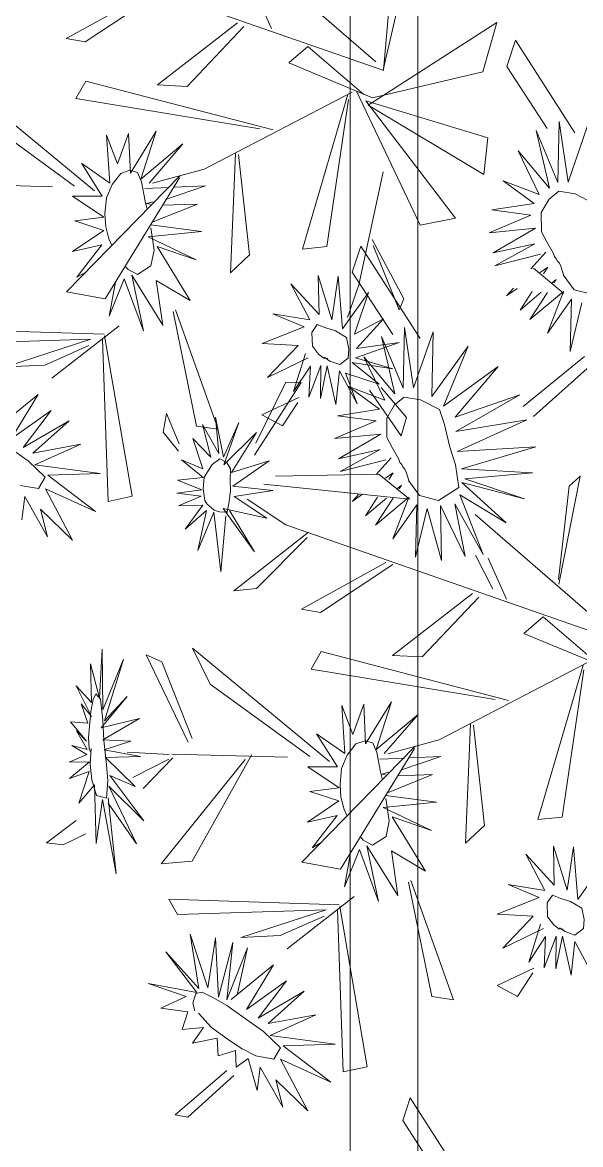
# Model space of a CAD drawing. Header units: inches. Extents: x 15 to 22798, y 21 to 21519.
# Drawn here: x 16291.81 to 16314.63, y 12556.1 to 12601.97 of the extents above; entities that cross this region are included whole.
import ezdxf

# ---------------------------------------------------------------- set-up
doc = ezdxf.new("R2010")
doc.units = ezdxf.units.IN
doc.header["$MEASUREMENT"] = 0
doc.layers.add('ARREDAMENTO', color=8, linetype='Continuous', lineweight=13)

msp = doc.modelspace()

# ---------------------------------------------------------------- linework, layer by layer
at = {"layer": 'ARREDAMENTO', "linetype": 'Continuous'}
for p, q in [((16307.938, 12605.911, -27.277), (16306.566, 12600.085, -27.277)), ((16306.571, 12600.018, -27.277), (16307.035, 12605.248, -27.277)), ((16300.699, 12605.174, -27.277), (16306.251, 12600.363, -27.277)), ((16292.959, 12604.749, -27.277), (16306.589, 12599.999, -27.277)), ((16301.988, 12601.717, -27.277), (16301.238, 12603.397, -27.277)), ((16297.052, 12603.214, -27.277), (16293.602, 12601.309, -27.277)), ((16294.382, 12601.174, -27.277), (16297.334, 12603.134, -27.277)), ((16300.597, 12601.953, -27.277), (16297.33, 12599.415, -27.277)), ((16298.54, 12599.354, -27.277), (16300.86, 12601.805, -27.277)), ((16305.945, 12598.588, -27.277), (16311.206, 12601.967, -27.277)), ((16311.206, 12601.967, -27.277), (16310.634, 12599.956, -27.277)), ((16293.602, 12601.309, -27.277), (16294.382, 12601.174, -27.277)), ((16311.966, 12601.239, -27.277), (16311.613, 12600.174, -27.277)), ((16314.392, 12597.459, -27.277), (16311.966, 12601.239, -27.277)), ((16302.699, 12600.317, -27.277), (16303.483, 12600.991, -27.277)), ((16303.483, 12600.991, -27.277), (16305.769, 12599.026, -27.277)), ((16306.123, 12598.892, -27.277), (16302.699, 12600.317, -27.277)), ((16310.634, 12599.956, -27.277), (16306.123, 12598.892, -27.277)), ((16311.613, 12600.174, -27.277), (16313.267, 12597.628, -27.277)), ((16289.151, 12599.714, -27.277), (16294.753, 12595.087, -27.277)), ((16294.001, 12598.861, -27.277), (16294.406, 12599.573, -27.277)), ((16294.406, 12599.573, -27.277), (16302.066, 12597.573, -27.277)), ((16297.33, 12599.415, -27.277), (16298.54, 12599.354, -27.277)), ((16301.519, 12597.618, -27.277), (16294.001, 12598.861, -27.277)), ((16299.238, 12595.966, -27.277), (16305.293, 12599.124, -27.277)), ((16305.117, 12599.022, -27.277), (16303.264, 12592.708, -27.277)), ((16304.26, 12592.812, -27.277), (16305.141, 12598.822, -27.277)), ((16305.466, 12599.164, -27.277), (16308.074, 12593.687, -27.277)), ((16305.848, 12598.769, -27.277), (16310.835, 12597.25, -27.277)), ((16309.508, 12593.967, -27.277), (16305.848, 12598.769, -27.277)), ((16310.667, 12595.748, -27.277), (16305.945, 12598.588, -27.277)), ((16293.939, 12595.283, -27.277), (16289.869, 12598.246, -27.277)), ((16313.755, 12597.915, -27.277), (16313.697, 12595.425, -27.277)), ((16314.114, 12595.444, -27.277), (16313.755, 12597.915, -27.277)), ((16296.224, 12595.802, -27.277), (16297.278, 12597.522, -27.277)), ((16297.278, 12597.522, -27.277), (16296.656, 12595.567, -27.277)), ((16312.813, 12597.546, -27.277), (16313.355, 12595.196, -27.277)), ((16313.697, 12595.425, -27.277), (16312.813, 12597.546, -27.277)), ((16314.915, 12597.736, -27.277), (16314.114, 12595.444, -27.277)), ((16295.249, 12597.365, -27.277), (16295.699, 12596.19, -27.277)), ((16295.383, 12595.403, -27.277), (16295.249, 12597.365, -27.277)), ((16295.699, 12596.19, -27.277), (16296.147, 12597.425, -27.277)), ((16296.147, 12597.425, -27.277), (16296.224, 12595.802, -27.277)), ((16296.656, 12595.567, -27.277), (16298.369, 12597.004, -27.277)), ((16298.369, 12597.004, -27.277), (16296.99, 12595.404, -27.277)), ((16310.835, 12597.25, -27.277), (16310.667, 12595.748, -27.277)), ((16300.517, 12596.618, -27.277), (16300.31, 12591.737, -27.277)), ((16301.091, 12592.465, -27.277), (16300.638, 12596.566, -27.277)), ((16312.082, 12596.714, -27.277), (16312.94, 12594.935, -27.277)), ((16313.355, 12595.196, -27.277), (16312.082, 12596.714, -27.277)), ((16294.225, 12596.21, -27.277), (16295.383, 12595.403, -27.277)), ((16295.072, 12594.866, -27.277), (16294.225, 12596.21, -27.277)), ((16293.619, 12590.961, -27.277), (16298.24, 12595.693, -27.277)), ((16298.23, 12595.616, -27.277), (16295.2, 12590.677, -27.277)), ((16295.474, 12595.346, -27.277), (16295.828, 12595.801, -27.277)), ((16295.828, 12595.801, -27.277), (16296.208, 12595.926, -27.277)), ((16296.208, 12595.926, -27.277), (16296.518, 12595.84, -27.277)), ((16296.518, 12595.84, -27.277), (16296.684, 12595.45, -27.277)), ((16299.238, 12595.966, -27.277), (16297.131, 12595.398, -27.277)), ((16305.561, 12591.242, -27.277), (16306.558, 12595.867, -27.277)), ((16288.305, 12595.381, -27.277), (16293.034, 12595.256, -27.277)), ((16295.244, 12594.8, -27.277), (16295.474, 12595.346, -27.277)), ((16296.684, 12595.45, -27.277), (16296.831, 12594.664, -27.277)), ((16297.813, 12595.222, -27.277), (16296.81, 12595.181, -27.277)), ((16297.695, 12594.745, -27.277), (16299.294, 12595.284, -27.277)), ((16298.032, 12595.231, -27.277), (16299.294, 12595.284, -27.277)), ((16311.457, 12595.494, -27.277), (16312.726, 12594.568, -27.277)), ((16312.94, 12594.935, -27.277), (16311.457, 12595.494, -27.277)), ((16293.86, 12594.862, -27.277), (16295.072, 12594.866, -27.277)), ((16295.144, 12594.011, -27.277), (16293.86, 12594.862, -27.277)), ((16295.183, 12594.143, -27.277), (16295.244, 12594.8, -27.277)), ((16296.901, 12594.383, -27.277), (16296.831, 12594.664, -27.277)), ((16297.162, 12594.641, -27.277), (16296.883, 12594.569, -27.277)), ((16296.883, 12594.569, -27.277), (16297.043, 12594.537, -27.277)), ((16297.115, 12593.799, -27.277), (16298.962, 12594.546, -27.277)), ((16297.543, 12594.497, -27.277), (16298.962, 12594.546, -27.277)), ((16312.726, 12594.568, -27.277), (16311.006, 12594.306, -27.277)), ((16311.006, 12594.306, -27.277), (16312.595, 12594.093, -27.277)), ((16293.95, 12593.853, -27.277), (16295.144, 12594.011, -27.277)), ((16295.137, 12593.467, -27.277), (16293.95, 12593.853, -27.277)), ((16295.218, 12593.618, -27.277), (16295.183, 12594.143, -27.277)), ((16308.074, 12593.687, -27.277), (16309.508, 12593.967, -27.277)), ((16312.595, 12594.093, -27.277), (16310.886, 12593.368, -27.277)), ((16293.855, 12592.606, -27.277), (16295.137, 12593.467, -27.277)), ((16295.343, 12593.125, -27.277), (16295.218, 12593.618, -27.277)), ((16299.13, 12593.418, -27.277), (16296.945, 12593.199, -27.277)), ((16297.051, 12593.695, -27.277), (16299.13, 12593.418, -27.277)), ((16297.058, 12593.571, -27.277), (16297.085, 12593.394, -27.277)), ((16297.085, 12593.394, -27.277), (16297.191, 12592.66, -27.277)), ((16310.886, 12593.368, -27.277), (16312.779, 12593.555, -27.277)), ((16312.779, 12593.555, -27.277), (16311.05, 12592.545, -27.277)), ((16295.059, 12592.878, -27.277), (16293.855, 12592.606, -27.277)), ((16294.036, 12591.559, -27.277), (16295.059, 12592.878, -27.277)), ((16295.467, 12592.853, -27.277), (16295.343, 12593.125, -27.277)), ((16296.945, 12593.199, -27.277), (16298.916, 12592.266, -27.277)), ((16306.112, 12593.097, -27.277), (16307.396, 12590.67, -27.277)), ((16307.205, 12590.218, -27.277), (16306.147, 12592.857, -27.277)), ((16311.05, 12592.545, -27.277), (16312.753, 12592.926, -27.277)), ((16312.753, 12592.926, -27.277), (16311.116, 12592.018, -27.277)), ((16297.191, 12592.66, -27.277), (16297.061, 12592.018, -27.277)), ((16297.315, 12592.815, -27.277), (16298.668, 12590.604, -27.277)), ((16298.916, 12592.266, -27.277), (16297.315, 12592.815, -27.277)), ((16300.31, 12591.737, -27.277), (16301.091, 12592.465, -27.277)), ((16303.264, 12592.708, -27.277), (16304.26, 12592.812, -27.277)), ((16305.646, 12592.828, -27.277), (16305.293, 12591.763, -27.277)), ((16308.073, 12589.048, -27.277), (16305.646, 12592.828, -27.277)), ((16311.116, 12592.018, -27.277), (16312.987, 12592.5, -27.277)), ((16312.594, 12591.896, -27.277), (16313.207, 12592.577, -27.277)), ((16296.011, 12591.999, -27.277), (16296.127, 12591.871, -27.277)), ((16297.061, 12592.018, -27.277), (16296.514, 12591.662, -27.277)), ((16312.975, 12591.753, -27.277), (16313.287, 12591.971, -27.277)), ((16313.111, 12591.695, -27.277), (16313.287, 12591.971, -27.277)), ((16294.408, 12591.768, -27.277), (16294.036, 12591.559, -27.277)), ((16295.971, 12591.49, -27.277), (16295.359, 12589.964, -27.277)), ((16296.754, 12589.365, -27.277), (16295.971, 12591.49, -27.277)), ((16296.514, 12591.662, -27.277), (16296.127, 12591.871, -27.277)), ((16296.281, 12591.639, -27.277), (16296.754, 12589.365, -27.277)), ((16297.546, 12589.601, -27.277), (16296.281, 12591.639, -27.277)), ((16303.901, 12591.619, -27.277), (16303.94, 12590.025, -27.277)), ((16304.459, 12589.816, -27.277), (16303.901, 12591.619, -27.277)), ((16304.722, 12591.595, -27.277), (16304.459, 12589.816, -27.277)), ((16304.897, 12589.446, -27.277), (16304.722, 12591.595, -27.277)), ((16305.293, 12591.763, -27.277), (16306.947, 12589.217, -27.277)), ((16312.697, 12591.918, -27.277), (16313.948, 12590.89, -27.277)), ((16313.463, 12591.324, -27.277), (16313.628, 12591.465, -27.277)), ((16313.534, 12591.321, -27.277), (16313.628, 12591.465, -27.277)), ((16295.614, 12591.351, -27.277), (16295.359, 12589.964, -27.277)), ((16297.28, 12591.427, -27.277), (16297.546, 12589.601, -27.277)), ((16298.668, 12590.604, -27.277), (16297.28, 12591.427, -27.277)), ((16302.78, 12591.289, -27.277), (16303.555, 12589.813, -27.277)), ((16303.94, 12590.025, -27.277), (16302.78, 12591.289, -27.277)), ((16305.561, 12591.242, -27.277), (16305.104, 12589.907, -27.277)), ((16311.881, 12591.104, -27.277), (16311.604, 12590.796, -27.277)), ((16312.035, 12591.096, -27.277), (16311.604, 12590.796, -27.277)), ((16295.2, 12590.677, -27.277), (16293.619, 12590.961, -27.277)), ((16305.962, 12590.936, -27.277), (16304.897, 12589.446, -27.277)), ((16305.383, 12589.227, -27.277), (16305.962, 12590.936, -27.277)), ((16307.396, 12590.67, -27.277), (16307.205, 12590.218, -27.277)), ((16312.649, 12590.971, -27.277), (16312.161, 12590.206, -27.277)), ((16313.013, 12590.937, -27.277), (16312.161, 12590.206, -27.277)), ((16312.558, 12589.826, -27.277), (16313.925, 12590.969, -27.277)), ((16313.28, 12590.933, -27.277), (16312.558, 12589.826, -27.277)), ((16313.925, 12590.969, -27.277), (16313.279, 12589.269, -27.277)), ((16313.279, 12589.269, -27.277), (16314.259, 12590.658, -27.277)), ((16314.259, 12590.658, -27.277), (16314.199, 12588.525, -27.277)), ((16297.974, 12590.148, -27.277), (16298.93, 12585.473, -27.277)), ((16299.819, 12585.34, -27.277), (16298.069, 12590.216, -27.277)), ((16314.199, 12588.525, -27.277), (16314.681, 12590.509, -27.277)), ((16302.047, 12590.053, -27.277), (16303.327, 12589.526, -27.277)), ((16303.555, 12589.813, -27.277), (16302.047, 12590.053, -27.277)), ((16306.565, 12589.851, -27.277), (16305.383, 12589.227, -27.277)), ((16305.462, 12588.641, -27.277), (16306.565, 12589.851, -27.277)), ((16295.15, 12589.222, -27.277), (16288.188, 12589.45, -27.277)), ((16293.014, 12587.426, -27.277), (16295.76, 12589.566, -27.277)), ((16303.327, 12589.526, -27.277), (16301.605, 12588.847, -27.277)), ((16307.435, 12589.504, -27.277), (16307.377, 12587.014, -27.277)), ((16307.794, 12587.032, -27.277), (16307.435, 12589.504, -27.277)), ((16308.595, 12589.325, -27.277), (16307.794, 12587.032, -27.277)), ((16308.541, 12586.679, -27.277), (16308.595, 12589.325, -27.277)), ((16288.537, 12588.83, -27.277), (16294.614, 12589.019, -27.277)), ((16294.614, 12589.019, -27.277), (16291.129, 12587.886, -27.277)), ((16292.73, 12587.963, -27.277), (16294.525, 12588.762, -27.277)), ((16295.312, 12582.39, -27.277), (16295.082, 12589.028, -27.277)), ((16295.172, 12589.156, -27.277), (16296.291, 12582.607, -27.277)), ((16301.605, 12588.847, -27.277), (16303.076, 12588.766, -27.277)), ((16303.076, 12588.766, -27.277), (16301.83, 12587.456, -27.277)), ((16305.433, 12588.255, -27.277), (16307.209, 12588.884, -27.277)), ((16307.209, 12588.884, -27.277), (16305.462, 12588.641, -27.277)), ((16306.493, 12589.135, -27.277), (16307.035, 12586.785, -27.277)), ((16307.377, 12587.014, -27.277), (16306.493, 12589.135, -27.277)), ((16310.038, 12588.736, -27.277), (16308.541, 12586.679, -27.277)), ((16309.024, 12586.279, -27.277), (16310.038, 12588.736, -27.277)), ((16301.83, 12587.456, -27.277), (16303.492, 12588.259, -27.277)), ((16303.378, 12588.439, -27.277), (16302.896, 12586.885, -27.277)), ((16306.949, 12587.813, -27.277), (16305.433, 12588.255, -27.277)), ((16305.763, 12588.303, -27.277), (16306.62, 12586.524, -27.277)), ((16307.035, 12586.785, -27.277), (16305.763, 12588.303, -27.277)), ((16314.781, 12588.316, -27.277), (16312.279, 12586.276, -27.277)), ((16291.129, 12587.886, -27.277), (16292.73, 12587.963, -27.277)), ((16302.896, 12586.885, -27.277), (16303.585, 12587.923, -27.277)), ((16303.525, 12586.645, -27.277), (16304.01, 12587.942, -27.277)), ((16303.585, 12587.923, -27.277), (16303.525, 12586.645, -27.277)), ((16304.01, 12587.942, -27.277), (16303.997, 12586.6, -27.277)), ((16303.997, 12586.6, -27.277), (16304.27, 12587.935, -27.277)), ((16304.27, 12587.935, -27.277), (16304.627, 12586.353, -27.277)), ((16305.297, 12588.069, -27.277), (16306.949, 12587.813, -27.277)), ((16306.395, 12587.184, -27.277), (16305.297, 12588.069, -27.277)), ((16311.258, 12587.901, -27.277), (16309.024, 12586.279, -27.277)), ((16309.502, 12585.831, -27.277), (16311.258, 12587.901, -27.277)), ((16312.696, 12585.863, -27.277), (16314.895, 12587.819, -27.277)), ((16304.627, 12586.353, -27.277), (16304.772, 12587.725, -27.277)), ((16304.772, 12587.725, -27.277), (16305.495, 12586.38, -27.277)), ((16305.022, 12587.63, -27.277), (16306.395, 12587.184, -27.277)), ((16305.495, 12586.38, -27.277), (16305.022, 12587.63, -27.277)), ((16303.2, 12587.256, -27.277), (16301.297, 12584.285, -27.277)), ((16301.359, 12584.775, -27.277), (16302.58, 12587.268, -27.277)), ((16302.58, 12587.268, -27.277), (16303.2, 12587.256, -27.277)), ((16305.138, 12587.082, -27.277), (16306.406, 12586.157, -27.277)), ((16306.62, 12586.524, -27.277), (16305.138, 12587.082, -27.277)), ((16305.996, 12586.937, -27.277), (16307.295, 12585.078, -27.277)), ((16307.513, 12585.822, -27.277), (16306.481, 12587.042, -27.277)), ((16290.726, 12585.352, -27.277), (16292.459, 12586.766, -27.277)), ((16292.459, 12586.766, -27.277), (16291.351, 12584.942, -27.277)), ((16303.108, 12586.632, -27.277), (16301.598, 12585.923, -27.277)), ((16302.436, 12585.475, -27.277), (16303.064, 12586.44, -27.277)), ((16312.142, 12586.743, -27.277), (16309.502, 12585.831, -27.277)), ((16309.522, 12585.253, -27.277), (16312.142, 12586.743, -27.277)), ((16291.351, 12584.942, -27.277), (16292.986, 12586.11, -27.277)), ((16292.986, 12586.11, -27.277), (16291.836, 12584.591, -27.277)), ((16297.56, 12585.215, -27.277), (16297.701, 12585.987, -27.277)), ((16297.701, 12585.987, -27.277), (16298.216, 12584.74, -27.277)), ((16306.406, 12586.157, -27.277), (16304.686, 12585.895, -27.277)), ((16291.836, 12584.591, -27.277), (16293.718, 12585.688, -27.277)), ((16293.718, 12585.688, -27.277), (16292.243, 12584.369, -27.277)), ((16299.178, 12585.538, -27.277), (16299.845, 12584.35, -27.277)), ((16299.511, 12584.2, -27.277), (16299.178, 12585.538, -27.277)), ((16299.699, 12585.833, -27.277), (16300.024, 12584.204, -27.277)), ((16299.845, 12584.35, -27.277), (16299.699, 12585.833, -27.277)), ((16300.024, 12584.204, -27.277), (16300.657, 12585.613, -27.277)), ((16300.657, 12585.613, -27.277), (16300.042, 12583.882, -27.277)), ((16301.598, 12585.923, -27.277), (16302.436, 12585.475, -27.277)), ((16306.276, 12585.682, -27.277), (16304.566, 12584.956, -27.277)), ((16304.686, 12585.895, -27.277), (16306.276, 12585.682, -27.277)), ((16307.295, 12585.078, -27.277), (16307.513, 12585.822, -27.277)), ((16312.43, 12585.728, -27.277), (16309.522, 12585.253, -27.277)), ((16309.577, 12584.436, -27.277), (16312.43, 12585.728, -27.277)), ((16298.197, 12584.442, -27.277), (16297.56, 12585.215, -27.277)), ((16298.93, 12585.473, -27.277), (16299.819, 12585.34, -27.277)), ((16300.042, 12583.882, -27.277), (16301.375, 12585.201, -27.277)), ((16301.375, 12585.201, -27.277), (16300.351, 12583.573, -27.277)), ((16304.566, 12584.956, -27.277), (16306.459, 12585.144, -27.277)), ((16306.459, 12585.144, -27.277), (16304.731, 12584.134, -27.277)), ((16291.267, 12584.597, -27.277), (16292.045, 12584.05, -27.277)), ((16292.243, 12584.369, -27.277), (16294.195, 12584.724, -27.277)), ((16294.195, 12584.724, -27.277), (16292.318, 12583.887, -27.277)), ((16298.778, 12584.959, -27.277), (16299.511, 12584.2, -27.277)), ((16299.183, 12583.721, -27.277), (16298.778, 12584.959, -27.277)), ((16312.801, 12584.618, -27.277), (16309.577, 12584.436, -27.277)), ((16309.766, 12583.723, -27.277), (16312.801, 12584.618, -27.277)), ((16299.564, 12583.905, -27.277), (16299.875, 12584.128, -27.277)), ((16299.875, 12584.128, -27.277), (16300.164, 12583.986, -27.277)), ((16304.731, 12584.134, -27.277), (16306.433, 12584.515, -27.277)), ((16306.433, 12584.515, -27.277), (16304.797, 12583.607, -27.277)), ((16306.274, 12583.485, -27.277), (16306.887, 12584.166, -27.277)), ((16292.045, 12584.05, -27.277), (16292.747, 12583.377, -27.277)), ((16292.318, 12583.887, -27.277), (16294.986, 12583.531, -27.277)), ((16298.307, 12584.091, -27.277), (16299.183, 12583.721, -27.277)), ((16299.198, 12583.364, -27.277), (16298.307, 12584.091, -27.277)), ((16299.234, 12583.376, -27.277), (16299.564, 12583.905, -27.277)), ((16300.164, 12583.986, -27.277), (16300.321, 12583.725, -27.277)), ((16300.321, 12583.725, -27.277), (16300.307, 12583.26, -27.277)), ((16300.351, 12583.573, -27.277), (16301.898, 12584.046, -27.277)), ((16301.898, 12584.046, -27.277), (16300.412, 12583.02, -27.277)), ((16304.797, 12583.607, -27.277), (16306.667, 12584.089, -27.277)), ((16312.657, 12583.563, -27.277), (16309.766, 12583.723, -27.277)), ((16292.747, 12583.377, -27.277), (16292.467, 12582.912, -27.277)), ((16294.986, 12583.531, -27.277), (16292.852, 12583.46, -27.277)), ((16292.852, 12583.46, -27.277), (16294.804, 12581.973, -27.277)), ((16298.149, 12583.257, -27.277), (16299.198, 12583.364, -27.277)), ((16299.15, 12582.867, -27.277), (16298.149, 12583.257, -27.277)), ((16299.202, 12582.911, -27.277), (16299.234, 12583.376, -27.277)), ((16300.307, 12583.26, -27.277), (16300.311, 12582.817, -27.277)), ((16302.159, 12583.416, -27.277), (16306.377, 12583.507, -27.277)), ((16306.377, 12583.507, -27.277), (16307.628, 12582.479, -27.277)), ((16306.655, 12583.342, -27.277), (16306.967, 12583.56, -27.277)), ((16306.791, 12583.284, -27.277), (16306.967, 12583.56, -27.277)), ((16309.89, 12583.315, -27.277), (16312.657, 12583.563, -27.277)), ((16312.33, 12582.493, -27.277), (16309.89, 12583.315, -27.277)), ((16314.617, 12583.419, -27.277), (16313.738, 12579.005, -27.277)), ((16314.155, 12583.019, -27.277), (16314.617, 12583.419, -27.277)), ((16292.467, 12582.912, -27.277), (16291.734, 12583.045, -27.277)), ((16292.752, 12582.91, -27.277), (16293.862, 12580.8, -27.277)), ((16294.804, 12581.973, -27.277), (16292.752, 12582.91, -27.277)), ((16298.122, 12582.727, -27.277), (16299.15, 12582.867, -27.277)), ((16299.271, 12582.423, -27.277), (16299.202, 12582.911, -27.277)), ((16300.311, 12582.817, -27.277), (16300.251, 12582.305, -27.277)), ((16300.412, 12583.02, -27.277), (16302.047, 12582.838, -27.277)), ((16302.047, 12582.838, -27.277), (16300.464, 12582.595, -27.277)), ((16307.628, 12582.479, -27.277), (16301.673, 12583.102, -27.277)), ((16307.143, 12582.912, -27.277), (16307.308, 12583.054, -27.277)), ((16307.214, 12582.91, -27.277), (16307.308, 12583.054, -27.277)), ((16309.776, 12583.158, -27.277), (16312.33, 12582.493, -27.277)), ((16311.586, 12581.513, -27.277), (16309.776, 12583.158, -27.277)), ((16313.731, 12579.2, -27.277), (16314.155, 12583.019, -27.277)), ((16291.911, 12582.59, -27.277), (16291.787, 12581.639, -27.277)), ((16292.842, 12580.949, -27.277), (16291.911, 12582.59, -27.277)), ((16296.291, 12582.607, -27.277), (16295.312, 12582.39, -27.277)), ((16299.121, 12582.611, -27.277), (16298.122, 12582.727, -27.277)), ((16298.187, 12582.214, -27.277), (16299.121, 12582.611, -27.277)), ((16299.343, 12582.294, -27.277), (16299.271, 12582.423, -27.277)), ((16299.653, 12582.039, -27.277), (16299.343, 12582.294, -27.277)), ((16300.251, 12582.305, -27.277), (16300.165, 12581.9, -27.277)), ((16300.464, 12582.595, -27.277), (16301.807, 12581.704, -27.277)), ((16302.573, 12581.427, -27.277), (16300.993, 12582.483, -27.277)), ((16305.562, 12582.693, -27.277), (16305.285, 12582.385, -27.277)), ((16305.715, 12582.685, -27.277), (16305.285, 12582.385, -27.277)), ((16306.329, 12582.56, -27.277), (16305.841, 12581.795, -27.277)), ((16306.693, 12582.526, -27.277), (16305.841, 12581.795, -27.277)), ((16306.238, 12581.415, -27.277), (16307.606, 12582.558, -27.277)), ((16306.961, 12582.522, -27.277), (16306.238, 12581.415, -27.277)), ((16307.606, 12582.558, -27.277), (16306.959, 12580.857, -27.277)), ((16309.697, 12582.666, -27.277), (16311.586, 12581.513, -27.277)), ((16310.648, 12580.227, -27.277), (16309.697, 12582.666, -27.277)), ((16292.551, 12582.072, -27.277), (16292.842, 12580.949, -27.277)), ((16293.862, 12580.8, -27.277), (16292.551, 12582.072, -27.277)), ((16299.181, 12582.232, -27.277), (16298.187, 12582.214, -27.277)), ((16298.459, 12581.26, -27.277), (16299.181, 12582.232, -27.277)), ((16299.339, 12582.025, -27.277), (16298.459, 12581.26, -27.277)), ((16298.984, 12580.379, -27.277), (16299.339, 12582.025, -27.277)), ((16299.635, 12581.953, -27.277), (16298.984, 12580.379, -27.277)), ((16299.924, 12579.506, -27.277), (16299.635, 12581.953, -27.277)), ((16299.87, 12581.962, -27.277), (16299.653, 12582.039, -27.277)), ((16300.087, 12581.949, -27.277), (16299.87, 12581.962, -27.277)), ((16300.02, 12582.098, -27.277), (16301.295, 12580.329, -27.277)), ((16301.807, 12581.704, -27.277), (16300.02, 12582.098, -27.277)), ((16300.194, 12582.007, -27.277), (16300.087, 12581.949, -27.277)), ((16301.295, 12580.329, -27.277), (16300.274, 12582.013, -27.277)), ((16306.959, 12580.857, -27.277), (16307.939, 12582.247, -27.277)), ((16307.939, 12582.247, -27.277), (16307.879, 12580.114, -27.277)), ((16307.879, 12580.114, -27.277), (16308.361, 12582.098, -27.277)), ((16308.361, 12582.098, -27.277), (16308.944, 12579.974, -27.277)), ((16308.903, 12582.221, -27.277), (16309.91, 12580.136, -27.277)), ((16308.944, 12579.974, -27.277), (16308.903, 12582.221, -27.277)), ((16309.492, 12582.287, -27.277), (16310.648, 12580.227, -27.277)), ((16309.91, 12580.136, -27.277), (16309.492, 12582.287, -27.277)), ((16310.313, 12581.852, -27.277), (16315.865, 12577.041, -27.277)), ((16300.129, 12581.807, -27.277), (16299.924, 12579.506, -27.277)), ((16302.573, 12581.427, -27.277), (16316.203, 12576.677, -27.277)), ((16303.499, 12581.128, -27.277), (16300.456, 12578.729, -27.277)), ((16301.385, 12578.828, -27.277), (16303.457, 12580.916, -27.277)), ((16311.043, 12578.803, -27.277), (16310.332, 12580.196, -27.277)), ((16311.602, 12578.395, -27.277), (16310.852, 12580.075, -27.277)), ((16306.666, 12579.892, -27.277), (16303.216, 12577.987, -27.277)), ((16303.996, 12577.852, -27.277), (16306.948, 12579.812, -27.277)), ((16300.456, 12578.729, -27.277), (16301.385, 12578.828, -27.277)), ((16310.211, 12578.631, -27.277), (16306.944, 12576.093, -27.277)), ((16308.154, 12576.032, -27.277), (16310.474, 12578.483, -27.277)), ((16303.216, 12577.987, -27.277), (16303.996, 12577.852, -27.277)), ((16312.313, 12576.995, -27.277), (16313.097, 12577.669, -27.277)), ((16313.097, 12577.669, -27.277), (16315.383, 12575.704, -27.277)), ((16315.737, 12575.569, -27.277), (16312.313, 12576.995, -27.277)), ((16294.968, 12574.351, -27.277), (16295.067, 12576.345, -27.277)), ((16295.067, 12576.345, -27.277), (16295.092, 12573.877, -27.277)), ((16298.765, 12576.392, -27.277), (16304.367, 12571.765, -27.277)), ((16299.483, 12574.924, -27.277), (16298.765, 12576.392, -27.277)), ((16295.092, 12573.877, -27.277), (16295.945, 12575.946, -27.277)), ((16295.945, 12575.946, -27.277), (16295.171, 12573.415, -27.277)), ((16296.876, 12576.121, -27.277), (16297.509, 12575.84, -27.277)), ((16298.584, 12572.548, -27.277), (16296.876, 12576.121, -27.277)), ((16303.615, 12575.539, -27.277), (16304.02, 12576.251, -27.277)), ((16304.02, 12576.251, -27.277), (16311.68, 12574.251, -27.277)), ((16306.944, 12576.093, -27.277), (16308.154, 12576.032, -27.277)), ((16294.599, 12575.756, -27.277), (16294.968, 12574.351, -27.277)), ((16294.629, 12574.175, -27.277), (16294.599, 12575.756, -27.277)), ((16297.509, 12575.84, -27.277), (16298.748, 12572.702, -27.277)), ((16311.133, 12574.296, -27.277), (16303.615, 12575.539, -27.277)), ((16308.852, 12572.644, -27.277), (16314.907, 12575.802, -27.277)), ((16314.731, 12575.7, -27.277), (16312.878, 12569.386, -27.277)), ((16313.874, 12569.49, -27.277), (16314.755, 12575.5, -27.277)), ((16294.008, 12574.849, -27.277), (16294.629, 12574.175, -27.277)), ((16294.637, 12573.603, -27.277), (16294.008, 12574.849, -27.277)), ((16303.553, 12571.961, -27.277), (16299.483, 12574.924, -27.277)), ((16294.213, 12574.118, -27.277), (16294.637, 12573.603, -27.277)), ((16294.485, 12573.322, -27.277), (16294.213, 12574.118, -27.277)), ((16296.088, 12574.423, -27.277), (16295.026, 12573.13, -27.277)), ((16295.171, 12573.415, -27.277), (16296.088, 12574.423, -27.277)), ((16304.863, 12574.043, -27.277), (16305.313, 12572.868, -27.277)), ((16304.997, 12572.081, -27.277), (16304.863, 12574.043, -27.277)), ((16305.313, 12572.868, -27.277), (16305.761, 12574.103, -27.277)), ((16305.761, 12574.103, -27.277), (16305.838, 12572.48, -27.277)), ((16305.838, 12572.48, -27.277), (16306.892, 12574.2, -27.277)), ((16306.892, 12574.2, -27.277), (16306.27, 12572.245, -27.277)), ((16306.27, 12572.245, -27.277), (16307.983, 12573.682, -27.277)), ((16307.983, 12573.682, -27.277), (16306.605, 12572.082, -27.277)), ((16293.782, 12573.377, -27.277), (16294.485, 12573.322, -27.277)), ((16294.437, 12572.592, -27.277), (16293.782, 12573.377, -27.277)), ((16295.026, 12573.13, -27.277), (16296.592, 12573.511, -27.277)), ((16296.592, 12573.511, -27.277), (16295.101, 12572.643, -27.277)), ((16310.131, 12573.296, -27.277), (16309.924, 12568.415, -27.277)), ((16310.705, 12569.143, -27.277), (16310.252, 12573.244, -27.277)), ((16294.021, 12573.008, -27.277), (16294.437, 12572.592, -27.277)), ((16294.457, 12572.255, -27.277), (16294.021, 12573.008, -27.277)), ((16303.839, 12572.888, -27.277), (16304.997, 12572.081, -27.277)), ((16304.686, 12571.544, -27.277), (16303.839, 12572.888, -27.277)), ((16293.832, 12572.41, -27.277), (16294.457, 12572.255, -27.277)), ((16294.448, 12572.045, -27.277), (16293.832, 12572.41, -27.277)), ((16295.101, 12572.643, -27.277), (16296.236, 12572.592, -27.277)), ((16296.236, 12572.592, -27.277), (16295.151, 12572.234, -27.277)), ((16295.151, 12572.234, -27.277), (16296.638, 12571.966, -27.277)), ((16303.233, 12567.639, -27.277), (16307.854, 12572.37, -27.277)), ((16307.844, 12572.294, -27.277), (16304.814, 12567.355, -27.277)), ((16305.088, 12572.024, -27.277), (16305.442, 12572.479, -27.277)), ((16305.442, 12572.479, -27.277), (16305.822, 12572.603, -27.277)), ((16305.822, 12572.603, -27.277), (16306.132, 12572.518, -27.277)), ((16306.132, 12572.518, -27.277), (16306.298, 12572.127, -27.277)), ((16308.852, 12572.644, -27.277), (16306.745, 12572.076, -27.277)), ((16293.718, 12571.734, -27.277), (16294.448, 12572.045, -27.277)), ((16294.558, 12571.745, -27.277), (16293.718, 12571.734, -27.277)), ((16293.732, 12571.068, -27.277), (16294.558, 12571.745, -27.277)), ((16296.638, 12571.966, -27.277), (16295.212, 12571.925, -27.277)), ((16295.212, 12571.925, -27.277), (16296.417, 12570.743, -27.277)), ((16297.812, 12572.043, -27.277), (16296.089, 12572.145, -27.277)), ((16297.801, 12571.861, -27.277), (16296.319, 12571.112, -27.277)), ((16296.748, 12570.654, -27.277), (16297.956, 12571.913, -27.277)), ((16300.915, 12571.84, -27.277), (16297.489, 12567.579, -27.277)), ((16297.919, 12572.058, -27.277), (16302.648, 12571.933, -27.277)), ((16298.744, 12567.69, -27.277), (16301.192, 12572.05, -27.277)), ((16304.858, 12571.478, -27.277), (16305.088, 12572.024, -27.277)), ((16306.298, 12572.127, -27.277), (16306.445, 12571.342, -27.277)), ((16307.427, 12571.9, -27.277), (16306.424, 12571.858, -27.277)), ((16307.309, 12571.422, -27.277), (16308.908, 12571.961, -27.277)), ((16307.646, 12571.909, -27.277), (16308.908, 12571.961, -27.277)), ((16294.546, 12571.345, -27.277), (16293.732, 12571.068, -27.277)), ((16294.114, 12570.052, -27.277), (16294.546, 12571.345, -27.277)), ((16303.474, 12571.54, -27.277), (16304.686, 12571.544, -27.277)), ((16304.758, 12570.688, -27.277), (16303.474, 12571.54, -27.277)), ((16304.797, 12570.821, -27.277), (16304.858, 12571.478, -27.277)), ((16306.516, 12571.061, -27.277), (16306.445, 12571.342, -27.277)), ((16306.776, 12571.319, -27.277), (16306.497, 12571.247, -27.277)), ((16295.381, 12571.181, -27.277), (16296.774, 12569.332, -27.277)), ((16296.417, 12570.743, -27.277), (16295.381, 12571.181, -27.277)), ((16306.497, 12571.247, -27.277), (16306.657, 12571.215, -27.277)), ((16306.729, 12570.477, -27.277), (16308.576, 12571.224, -27.277)), ((16307.157, 12571.175, -27.277), (16308.576, 12571.224, -27.277)), ((16294.755, 12570.799, -27.277), (16294.114, 12570.052, -27.277)), ((16294.823, 12568.404, -27.277), (16294.755, 12570.799, -27.277)), ((16295.347, 12570.75, -27.277), (16296.475, 12568.398, -27.277)), ((16296.774, 12569.332, -27.277), (16295.347, 12570.75, -27.277)), ((16303.564, 12570.531, -27.277), (16304.758, 12570.688, -27.277)), ((16304.751, 12570.145, -27.277), (16303.564, 12570.531, -27.277)), ((16304.832, 12570.296, -27.277), (16304.797, 12570.821, -27.277)), ((16306.665, 12570.372, -27.277), (16308.744, 12570.096, -27.277)), ((16295.091, 12570.212, -27.277), (16294.823, 12568.404, -27.277)), ((16295.643, 12567.163, -27.277), (16295.091, 12570.212, -27.277)), ((16296.475, 12568.398, -27.277), (16295.314, 12570.055, -27.277)), ((16295.322, 12570.27, -27.277), (16295.643, 12567.163, -27.277)), ((16303.469, 12569.284, -27.277), (16304.751, 12570.145, -27.277)), ((16304.957, 12569.802, -27.277), (16304.832, 12570.296, -27.277)), ((16308.744, 12570.096, -27.277), (16306.559, 12569.877, -27.277)), ((16306.672, 12570.249, -27.277), (16306.699, 12570.072, -27.277)), ((16306.699, 12570.072, -27.277), (16306.805, 12569.338, -27.277)), ((16304.673, 12569.556, -27.277), (16303.469, 12569.284, -27.277)), ((16303.65, 12568.237, -27.277), (16304.673, 12569.556, -27.277)), ((16305.081, 12569.531, -27.277), (16304.957, 12569.802, -27.277)), ((16306.559, 12569.877, -27.277), (16308.53, 12568.944, -27.277)), ((16306.929, 12569.492, -27.277), (16308.282, 12567.282, -27.277)), ((16308.53, 12568.944, -27.277), (16306.929, 12569.492, -27.277)), ((16312.878, 12569.386, -27.277), (16313.874, 12569.49, -27.277)), ((16294.013, 12569.35, -27.277), (16292.795, 12568.434, -27.277)), ((16306.805, 12569.338, -27.277), (16306.675, 12568.696, -27.277)), ((16309.924, 12568.415, -27.277), (16310.705, 12569.143, -27.277)), ((16293.471, 12568.358, -27.277), (16294.399, 12568.801, -27.277)), ((16305.625, 12568.677, -27.277), (16305.741, 12568.549, -27.277)), ((16306.128, 12568.34, -27.277), (16305.741, 12568.549, -27.277)), ((16306.675, 12568.696, -27.277), (16306.128, 12568.34, -27.277)), ((16292.795, 12568.434, -27.277), (16293.471, 12568.358, -27.277)), ((16304.022, 12568.446, -27.277), (16303.65, 12568.237, -27.277)), ((16305.585, 12568.168, -27.277), (16304.973, 12566.642, -27.277)), ((16306.368, 12566.043, -27.277), (16305.585, 12568.168, -27.277)), ((16305.895, 12568.317, -27.277), (16306.368, 12566.043, -27.277)), ((16307.16, 12566.278, -27.277), (16305.895, 12568.317, -27.277)), ((16306.894, 12568.105, -27.277), (16307.16, 12566.278, -27.277)), ((16308.282, 12567.282, -27.277), (16306.894, 12568.105, -27.277)), ((16313.515, 12568.297, -27.277), (16313.554, 12566.703, -27.277)), ((16314.073, 12566.494, -27.277), (16313.515, 12568.297, -27.277)), ((16314.336, 12568.273, -27.277), (16314.073, 12566.494, -27.277)), ((16314.511, 12566.124, -27.277), (16314.336, 12568.273, -27.277)), ((16297.489, 12567.579, -27.277), (16298.744, 12567.69, -27.277)), ((16304.814, 12567.355, -27.277), (16303.233, 12567.639, -27.277)), ((16305.228, 12568.029, -27.277), (16304.973, 12566.642, -27.277)), ((16312.394, 12567.967, -27.277), (16313.169, 12566.491, -27.277)), ((16313.554, 12566.703, -27.277), (16312.394, 12567.967, -27.277)), ((16315.576, 12567.614, -27.277), (16314.511, 12566.124, -27.277)), ((16307.588, 12566.826, -27.277), (16308.544, 12562.151, -27.277)), ((16309.433, 12562.018, -27.277), (16307.683, 12566.894, -27.277)), ((16311.661, 12566.731, -27.277), (16312.941, 12566.204, -27.277)), ((16313.169, 12566.491, -27.277), (16311.661, 12566.731, -27.277)), ((16302.628, 12564.104, -27.277), (16305.374, 12566.243, -27.277)), ((16297.802, 12566.128, -27.277), (16298.151, 12565.508, -27.277)), ((16304.764, 12565.9, -27.277), (16297.802, 12566.128, -27.277)), ((16304.786, 12565.834, -27.277), (16305.905, 12559.285, -27.277)), ((16312.941, 12566.204, -27.277), (16311.219, 12565.525, -27.277)), ((16298.151, 12565.508, -27.277), (16304.228, 12565.697, -27.277)), ((16304.228, 12565.697, -27.277), (16300.743, 12564.564, -27.277)), ((16302.344, 12564.641, -27.277), (16304.139, 12565.44, -27.277)), ((16304.926, 12559.068, -27.277), (16304.696, 12565.706, -27.277)), ((16311.219, 12565.525, -27.277), (16312.69, 12565.443, -27.277)), ((16312.69, 12565.443, -27.277), (16311.444, 12564.134, -27.277)), ((16311.444, 12564.134, -27.277), (16313.106, 12564.937, -27.277)), ((16312.992, 12565.117, -27.277), (16312.51, 12563.563, -27.277)), ((16298.673, 12564.699, -27.277), (16299.388, 12562.504, -27.277)), ((16299.019, 12562.48, -27.277), (16298.673, 12564.699, -27.277)), ((16299.388, 12562.504, -27.277), (16299.699, 12564.549, -27.277)), ((16299.699, 12564.549, -27.277), (16299.832, 12562.12, -27.277)), ((16300.743, 12564.564, -27.277), (16302.344, 12564.641, -27.277)), ((16312.51, 12563.563, -27.277), (16313.199, 12564.6, -27.277)), ((16313.139, 12563.322, -27.277), (16313.624, 12564.62, -27.277)), ((16313.199, 12564.6, -27.277), (16313.139, 12563.322, -27.277)), ((16313.624, 12564.62, -27.277), (16313.611, 12563.278, -27.277)), ((16313.611, 12563.278, -27.277), (16313.884, 12564.613, -27.277)), ((16313.884, 12564.613, -27.277), (16314.241, 12563.031, -27.277)), ((16314.241, 12563.031, -27.277), (16314.386, 12564.403, -27.277)), ((16314.386, 12564.403, -27.277), (16315.109, 12563.058, -27.277)), ((16297.677, 12563.984, -27.277), (16299.019, 12562.48, -27.277)), ((16298.938, 12562.319, -27.277), (16297.677, 12563.984, -27.277)), ((16299.832, 12562.12, -27.277), (16300.413, 12564.361, -27.277)), ((16300.413, 12564.361, -27.277), (16300.162, 12562.011, -27.277)), ((16300.162, 12562.011, -27.277), (16301.017, 12564.139, -27.277)), ((16301.017, 12564.139, -27.277), (16300.605, 12562.274, -27.277)), ((16300.34, 12562.03, -27.277), (16302.073, 12563.444, -27.277)), ((16302.073, 12563.444, -27.277), (16300.965, 12561.62, -27.277)), ((16312.722, 12563.31, -27.277), (16311.212, 12562.6, -27.277)), ((16312.05, 12562.153, -27.277), (16312.678, 12563.118, -27.277)), ((16296.955, 12562.688, -27.277), (16298.938, 12562.319, -27.277)), ((16298.5, 12562.151, -27.277), (16296.955, 12562.688, -27.277)), ((16300.965, 12561.62, -27.277), (16302.6, 12562.788, -27.277)), ((16302.6, 12562.788, -27.277), (16301.45, 12561.269, -27.277)), ((16311.212, 12562.6, -27.277), (16312.05, 12562.153, -27.277)), ((16297.473, 12561.673, -27.277), (16298.5, 12562.151, -27.277)), ((16298.78, 12561.884, -27.277), (16298.898, 12562.276, -27.277)), ((16298.898, 12562.276, -27.277), (16299.16, 12562.331, -27.277)), ((16299.16, 12562.331, -27.277), (16299.623, 12562.099, -27.277)), ((16301.45, 12561.269, -27.277), (16303.332, 12562.366, -27.277)), ((16303.332, 12562.366, -27.277), (16301.857, 12561.047, -27.277)), ((16308.544, 12562.151, -27.277), (16309.433, 12562.018, -27.277)), ((16298.573, 12561.524, -27.277), (16297.473, 12561.673, -27.277)), ((16298.86, 12561.571, -27.277), (16298.78, 12561.884, -27.277)), ((16299.623, 12562.099, -27.277), (16300.161, 12561.787, -27.277)), ((16300.161, 12561.787, -27.277), (16300.881, 12561.275, -27.277)), ((16298.338, 12560.809, -27.277), (16298.573, 12561.524, -27.277)), ((16299.538, 12560.892, -27.277), (16299.004, 12561.473, -27.277)), ((16300.881, 12561.275, -27.277), (16301.659, 12560.728, -27.277)), ((16301.857, 12561.047, -27.277), (16303.809, 12561.402, -27.277)), ((16303.809, 12561.402, -27.277), (16301.932, 12560.565, -27.277)), ((16299.21, 12560.891, -27.277), (16298.338, 12560.809, -27.277)), ((16298.759, 12560.249, -27.277), (16299.21, 12560.891, -27.277)), ((16300.311, 12560.324, -27.277), (16299.538, 12560.892, -27.277)), ((16299.776, 12560.452, -27.277), (16298.759, 12560.249, -27.277)), ((16299.808, 12559.723, -27.277), (16299.776, 12560.452, -27.277)), ((16300.799, 12560.014, -27.277), (16300.311, 12560.324, -27.277)), ((16301.659, 12560.728, -27.277), (16302.361, 12560.055, -27.277)), ((16301.932, 12560.565, -27.277), (16304.6, 12560.209, -27.277)), ((16300.526, 12559.953, -27.277), (16299.808, 12559.723, -27.277)), ((16300.542, 12559.262, -27.277), (16300.526, 12559.953, -27.277)), ((16301.348, 12559.723, -27.277), (16300.799, 12560.014, -27.277)), ((16302.361, 12560.055, -27.277), (16302.082, 12559.59, -27.277)), ((16304.6, 12560.209, -27.277), (16302.466, 12560.138, -27.277)), ((16302.466, 12560.138, -27.277), (16304.418, 12558.651, -27.277)), ((16301.041, 12559.614, -27.277), (16300.542, 12559.262, -27.277)), ((16301.401, 12558.317, -27.277), (16301.041, 12559.614, -27.277)), ((16302.082, 12559.59, -27.277), (16301.348, 12559.723, -27.277)), ((16302.366, 12559.587, -27.277), (16303.476, 12557.477, -27.277)), ((16304.418, 12558.651, -27.277), (16302.366, 12559.587, -27.277)), ((16300.17, 12559.123, -27.277), (16298.051, 12557.315, -27.277)), ((16298.577, 12557.221, -27.277), (16300.453, 12558.923, -27.277)), ((16301.525, 12559.268, -27.277), (16301.401, 12558.317, -27.277)), ((16302.456, 12557.627, -27.277), (16301.525, 12559.268, -27.277)), ((16305.905, 12559.285, -27.277), (16304.926, 12559.068, -27.277)), ((16302.165, 12558.75, -27.277), (16302.456, 12557.627, -27.277)), ((16303.476, 12557.477, -27.277), (16302.165, 12558.75, -27.277)), ((16307.666, 12558.012), (16307.359, 12557.085)), ((16309.778, 12554.722), (16307.666, 12558.012)), ((16298.051, 12557.315, -27.277), (16298.577, 12557.221, -27.277)), ((16307.359, 12557.085), (16308.798, 12554.869))]:
    msp.add_line(p, q, dxfattribs=at)
at = {"layer": 'ARREDAMENTO', "elevation": -27.277}
for points in [[(16305.209, 12488.933), (16305.209, 12627.517), (16337.545, 12627.517), (16337.545, 12488.933)], [(16307.981, 12491.705), (16307.981, 12624.745), (16334.774, 12624.745), (16334.774, 12491.705)]]:
    msp.add_lwpolyline(points, close=True, dxfattribs=at)
at = {"layer": 'ARREDAMENTO', "linetype": 'Continuous', "elevation": -27.277}
for points in [[(16313.522, 12592.53), (16313.25, 12593.007), (16313.033, 12593.408), (16313.021, 12594.204), (16313.338, 12594.747), (16313.734, 12595.066), (16314.41, 12594.959), (16315.183, 12594.561), (16315.391, 12593.95), (16315.599, 12593.02), (16315.829, 12592.291), (16315.975, 12591.366), (16315.137, 12590.843), (16314.367, 12591.042), (16313.912, 12591.654)], [(16313.522, 12592.53), (16313.56, 12592.397), (16313.635, 12592.307), (16313.686, 12592.214), (16313.763, 12592.125), (16313.824, 12592.001), (16313.876, 12591.832), (16313.925, 12591.657), (16313.912, 12591.654)], [(16304.298, 12588.227), (16304.129, 12588.248), (16303.915, 12588.406), (16303.664, 12588.737), (16303.645, 12589.301), (16303.863, 12589.622), (16304.209, 12589.48), (16304.603, 12589.362), (16305.059, 12589.088), (16305.154, 12588.617), (16305.132, 12588.251), (16304.785, 12587.982), (16304.381, 12588.126), (16304.151, 12588.283)], [(16307.202, 12584.119), (16306.93, 12584.596), (16306.714, 12584.997), (16306.701, 12585.793), (16307.018, 12586.336), (16307.414, 12586.655), (16308.09, 12586.548), (16308.863, 12586.15), (16309.071, 12585.539), (16309.279, 12584.609), (16309.509, 12583.88), (16309.655, 12582.955), (16308.818, 12582.432), (16308.048, 12582.631), (16307.592, 12583.243)], [(16307.202, 12584.119), (16307.24, 12583.986), (16307.315, 12583.896), (16307.366, 12583.803), (16307.443, 12583.714), (16307.504, 12583.59), (16307.556, 12583.421), (16307.605, 12583.246), (16307.592, 12583.243)], [(16294.608, 12572.132), (16294.541, 12572.281), (16294.511, 12572.747), (16294.55, 12573.208), (16294.603, 12573.8), (16294.707, 12574.291), (16294.818, 12574.529), (16294.996, 12574.313), (16295.094, 12573.444), (16295.134, 12572.616), (16295.247, 12571.629), (16295.298, 12570.98), (16295.243, 12570.254), (16294.838, 12570.367), (16294.646, 12571.009), (16294.583, 12571.657), (16294.615, 12572.292)], [(16313.912, 12564.905), (16313.743, 12564.926), (16313.529, 12565.084), (16313.278, 12565.415), (16313.259, 12565.979), (16313.477, 12566.299), (16313.823, 12566.158), (16314.217, 12566.04), (16314.673, 12565.766), (16314.768, 12565.295), (16314.746, 12564.929), (16314.399, 12564.66), (16313.995, 12564.804), (16313.765, 12564.961)]]:
    msp.add_lwpolyline(points, dxfattribs=at)

doc.saveas('drawing.dxf')
